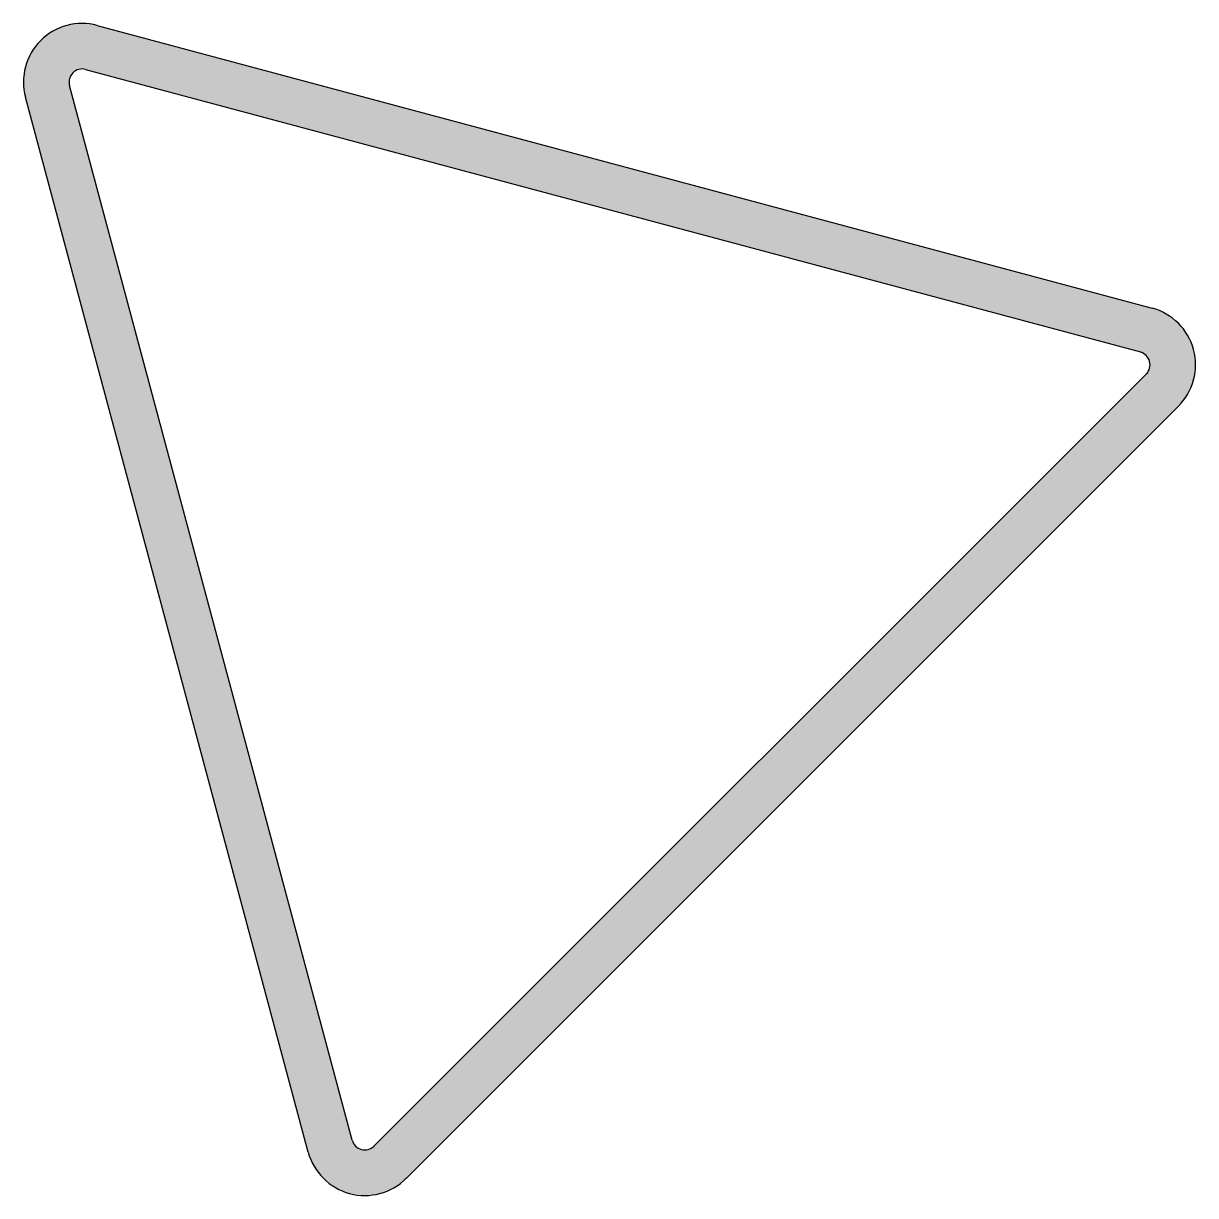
# Model space of a CAD drawing. Header units: millimetres. Extents: x 142 to 245, y 56 to 159.
import ezdxf

# ---------------------------------------------------------------- set-up
doc = ezdxf.new("R2010")
doc.units = ezdxf.units.MM

msp = doc.modelspace()

# ---------------------------------------------------------------- hatches: boundary and pattern name
h = msp.add_hatch(color=7)
h.dxf.hatch_style = 1
h.paths.add_polyline_path([(243.85, 125.14, 0.577621), (241.54, 133.76), (148.81, 158.61, 0.57735), (142.5, 152.29), (167.35, 59.56, 0.57735), (175.97, 57.25)])
h.paths.add_polyline_path([(173.14, 60.08, -0.57735), (171.21, 60.6), (146.36, 153.33, -0.57735), (147.78, 154.74), (240.5, 129.9, -0.577923), (241.02, 127.96)], flags=16)

# ---------------------------------------------------------------- linework, layer by layer
for p, q in [((148.81, 158.61), (241.55, 133.76)), ((147.78, 154.74), (240.51, 129.9)), ((171.21, 60.6), (146.36, 153.33)), ((167.35, 59.56), (142.5, 152.29)), ((173.14, 60.08), (241.02, 127.96)), ((175.97, 57.25), (243.85, 125.14))]:
    msp.add_line(p, q)
for centre, radius, start, end in [((147.48, 153.63), 5.15, 75, 195), ((147.48, 153.63), 1.15, 75, 195), ((240.21, 128.78), 5.15, 315, 75.0466), ((240.21, 128.78), 1.15, 315, 75.0984), ((172.33, 60.9), 1.15, 195, 315), ((172.33, 60.9), 5.15, 195, 315)]:
    msp.add_arc(centre, radius, start, end)

doc.saveas('drawing.dxf')
